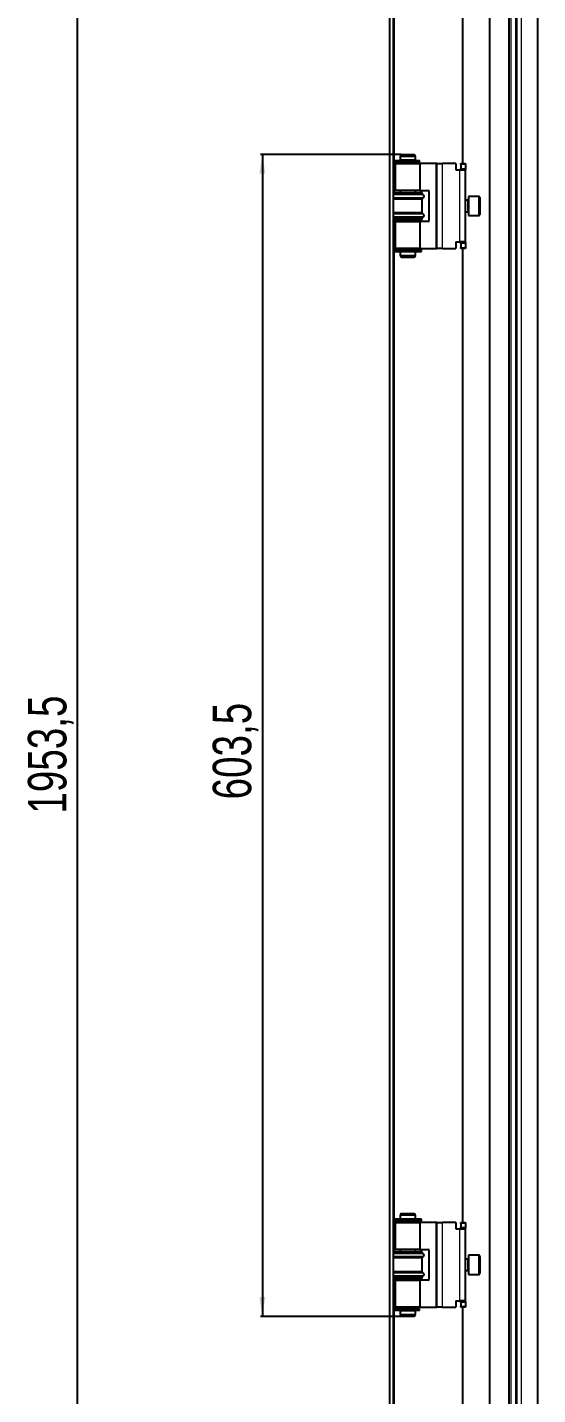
# Model space of a CAD drawing. Header units: millimetres. Extents: x -988 to 2049, y -1707 to 978.
# Drawn here: x 657 to 922, y -698 to 13 of the extents above; entities that cross this region are included whole.
import ezdxf

# ---------------------------------------------------------------- set-up
doc = ezdxf.new("R2010")
doc.units = ezdxf.units.MM
doc.layers.add('FORMAT', color=7, linetype='Continuous')
doc.styles.add('SLDTEXTSTYLE0', font='TXT', dxfattribs={"width": 0.75})
doc.dimstyles.new('SLDDIMSTYLE0', dxfattribs={"dimtxt": 20, "dimasz": 10, "dimexe": 0, "dimexo": 0.0625, "dimgap": 5, "dimtad": 2, "dimdec": 1, "dimrnd": 1e-09, "dimzin": 12, "dimdsep": 46, "dimtxsty": 'SLDTEXTSTYLE0', "dimsah": 1, "dimcen": 0.09, "dimadec": 0, "dimazin": 3, "dimtfac": 1, "dimtofl": 0, "dimtmove": 0, "dimatfit": 3, "dimfxl": 0, "dimfrac": 2, "dimtolj": 1, "dimtzin": 12, "dimarcsym": 0})

# ---------------------------------------------------------------- blocks, each defined once
blk = doc.blocks.new('_D_6')
at = {"layer": 'FORMAT'}
for p, q in [((851.21, 621.59), (682.14, 621.59)), ((683.14, -1331.91), (683.14, 621.59)), ((851.21, -1331.91), (682.14, -1331.91))]:
    blk.add_line(p, q, dxfattribs=at)
for points in [[(683.14, 621.59), (681.6, 611.59), (684.67, 611.59)], [(683.14, -1331.91), (684.67, -1321.91), (681.6, -1321.91)]]:
    blk.add_solid(points, dxfattribs=at)
at = {"layer": 'FORMAT', "insert": (657.35, -395.8), "char_height": 20, "attachment_point": 1, "rotation": 90, "style": 'SLDTEXTSTYLE0'}
blk.add_mtext('1953,5', dxfattribs=at)
blk = doc.blocks.new('_D_10')
at = {"layer": 'FORMAT'}
for p, q in [((851.21, -53.41), (778.14, -53.41)), ((779.14, -53.41), (779.14, -656.91)), ((851.21, -656.91), (778.14, -656.91))]:
    blk.add_line(p, q, dxfattribs=at)
for points in [[(779.14, -53.41), (777.6, -63.41), (780.67, -63.41)], [(779.14, -656.91), (780.67, -646.91), (777.6, -646.91)]]:
    blk.add_solid(points, dxfattribs=at)
at = {"layer": 'FORMAT', "insert": (753.35, -388.41), "char_height": 20, "attachment_point": 1, "rotation": 90, "style": 'SLDTEXTSTYLE0'}
blk.add_mtext('603,5', dxfattribs=at)

msp = doc.modelspace()

# ---------------------------------------------------------------- linework, layer by layer
at = {"color": 7, "linetype": 'Continuous', "lineweight": 25}
for p, q in [((845.14, 722.34), (845.14, -1432.66)), ((847.14, 722.34), (847.14, -1432.66)), ((897.14, 689.34), (897.14, -1399.66)), ((907.14, 659.84), (907.14, -1370.16)), ((922.14, 644.84), (922.14, -1355.16)), ((883.14, 572.84), (883.14, -58.16)), ((847.49, -56.46), (847.49, -57.36)), ((847.49, -56.46), (860.38, -56.46)), ((851.22, -53.41), (850.64, -54.41)), ((850.64, -54.41), (850.64, -56.41)), ((858.64, -54.41), (850.64, -54.41)), ((855.4, -56.41), (850.64, -56.41)), ((851.14, -56.41), (851.14, -56.46)), ((851.22, -53.41), (858.06, -53.41)), ((858.64, -56.41), (855.4, -56.41)), ((858.64, -54.41), (858.06, -53.41)), ((858.14, -56.46), (858.14, -56.41)), ((858.64, -56.41), (858.64, -54.41)), ((860.38, -56.46), (860.47, -56.46)), ((860.47, -57.36), (860.47, -56.46)), ((860.47, -56.46), (860.68, -56.46)), ((860.68, -57.36), (860.68, -56.46)), ((847.49, -57.36), (860.38, -57.36)), ((848.19, -58.16), (848.19, -72.16)), ((848.19, -58.16), (861.09, -58.16)), ((850.64, -57.41), (850.64, -58.16)), ((855.4, -57.41), (850.64, -57.41)), ((851.14, -57.36), (851.14, -57.41)), ((858.64, -57.41), (855.4, -57.41)), ((858.14, -57.41), (858.14, -57.36)), ((858.64, -58.16), (858.64, -57.41)), ((860.38, -57.36), (860.47, -57.36)), ((860.47, -57.36), (860.68, -57.36)), ((861.09, -72.16), (861.09, -58.16)), ((869.19, -58.16), (861.09, -58.16)), ((869.69, -58.16), (869.19, -58.16)), ((869.69, -58.16), (872.69, -58.16)), ((869.69, -102.16), (869.69, -58.16)), ((879.69, -58.16), (872.69, -58.16)), ((879.69, -58.16), (879.69, -61.46)), ((879.69, -61.46), (881.69, -61.46)), ((881.69, -61.46), (884.69, -61.46)), ((882.19, -58.16), (884.69, -58.16)), ((882.19, -58.66), (882.19, -58.16)), ((882.19, -58.66), (882.19, -60.66)), ((882.19, -61.16), (882.19, -60.66)), ((884.69, -61.16), (882.19, -61.16)), ((882.19, -61.16), (882.19, -61.46)), ((884.69, -58.16), (884.69, -58.66)), ((884.69, -58.66), (884.69, -60.66)), ((884.69, -60.66), (884.69, -61.16)), ((884.69, -61.46), (884.69, -61.16)), ((884.69, -98.86), (884.69, -61.46)), ((847.14, -73.16), (862.14, -73.16)), ((862.14, -73.76), (847.14, -73.76)), ((862.14, -76.56), (847.14, -76.56)), ((861.09, -72.16), (848.19, -72.16)), ((850.64, -72.16), (850.64, -73.16)), ((858.64, -73.16), (858.64, -72.16)), ((861.09, -72.16), (865.19, -72.16)), ((862.14, -73.76), (862.14, -73.16)), ((862.84, -74.45), (862.14, -73.76)), ((862.14, -76.56), (862.84, -75.88)), ((862.14, -83.76), (862.14, -76.56)), ((865.69, -72.66), (865.69, -87.66)), ((885.94, -77.16), (884.69, -77.16)), ((891.59, -75.16), (886.19, -75.16)), ((886.19, -75.16), (886.19, -85.16)), ((892.19, -75.76), (892.19, -84.56)), ((862.14, -83.76), (847.14, -83.76)), ((862.84, -84.45), (862.14, -83.76)), ((884.69, -83.16), (885.94, -83.16)), ((886.19, -85.16), (891.59, -85.16)), ((862.14, -86.56), (847.14, -86.56)), ((847.14, -87.16), (862.14, -87.16)), ((848.19, -88.16), (848.19, -102.16)), ((848.19, -88.16), (861.09, -88.16)), ((850.64, -87.16), (850.64, -88.16)), ((858.64, -88.16), (858.64, -87.16)), ((861.09, -102.16), (861.09, -88.16)), ((865.19, -88.16), (861.09, -88.16)), ((862.14, -86.56), (862.84, -85.87)), ((862.14, -87.16), (862.14, -86.56)), ((879.69, -98.86), (881.69, -98.86)), ((879.69, -98.86), (879.69, -102.16)), ((884.69, -98.86), (881.69, -98.86)), ((882.19, -98.86), (882.19, -99.16)), ((882.19, -99.16), (884.69, -99.16)), ((882.19, -99.66), (882.19, -99.16)), ((884.69, -99.16), (884.69, -98.86)), ((884.69, -99.16), (884.69, -99.66)), ((847.49, -102.96), (847.49, -103.86)), ((847.49, -102.96), (861.79, -102.96)), ((847.49, -103.86), (861.79, -103.86)), ((861.09, -102.16), (848.19, -102.16)), ((850.64, -102.16), (850.64, -102.91)), ((855.4, -102.91), (850.64, -102.91)), ((850.64, -103.91), (850.64, -105.91)), ((855.4, -103.91), (850.64, -103.91)), ((850.64, -105.91), (851.22, -106.91)), ((850.64, -105.91), (855.4, -105.91)), ((851.14, -102.91), (851.14, -102.96)), ((851.14, -103.86), (851.14, -103.91)), ((858.64, -102.91), (855.4, -102.91)), ((858.64, -103.91), (855.4, -103.91)), ((855.4, -105.91), (858.64, -105.91)), ((858.06, -106.91), (858.64, -105.91)), ((858.14, -102.96), (858.14, -102.91)), ((858.14, -103.91), (858.14, -103.86)), ((858.64, -102.91), (858.64, -102.16)), ((858.64, -105.91), (858.64, -103.91)), ((861.09, -102.16), (869.19, -102.16)), ((861.79, -103.86), (861.79, -102.96)), ((869.19, -102.16), (869.69, -102.16)), ((872.69, -102.16), (869.69, -102.16)), ((872.69, -102.16), (879.69, -102.16)), ((882.19, -99.66), (882.19, -101.66)), ((882.19, -102.16), (882.19, -101.66)), ((884.69, -102.16), (882.19, -102.16)), ((883.14, -102.16), (883.14, -608.16)), ((884.69, -99.66), (884.69, -101.66)), ((884.69, -101.66), (884.69, -102.16)), ((855.29, -106.91), (851.22, -106.91)), ((858.06, -106.91), (855.29, -106.91)), ((851.22, -603.41), (850.64, -604.41)), ((851.22, -603.41), (858.06, -603.41)), ((858.64, -604.41), (858.06, -603.41)), ((847.49, -606.46), (847.49, -607.36)), ((861.79, -606.46), (847.49, -606.46)), ((861.79, -607.36), (847.49, -607.36)), ((848.19, -608.16), (848.19, -622.16)), ((848.19, -608.16), (861.09, -608.16)), ((850.64, -604.41), (850.64, -606.41)), ((858.64, -604.41), (850.64, -604.41)), ((850.64, -606.41), (858.64, -606.41)), ((850.64, -607.41), (850.64, -608.16)), ((850.64, -607.41), (858.64, -607.41)), ((851.14, -606.41), (851.14, -606.46)), ((851.14, -607.36), (851.14, -607.41)), ((858.14, -606.46), (858.14, -606.41)), ((858.14, -607.41), (858.14, -607.36)), ((858.64, -606.41), (858.64, -604.41)), ((858.64, -608.16), (858.64, -607.41)), ((861.09, -622.16), (861.09, -608.16)), ((869.19, -608.16), (861.09, -608.16)), ((861.79, -607.36), (861.79, -606.46)), ((869.69, -608.16), (869.19, -608.16)), ((869.69, -652.16), (869.69, -608.16)), ((869.69, -608.16), (872.69, -608.16)), ((879.69, -608.16), (872.69, -608.16)), ((879.69, -608.16), (879.69, -611.46)), ((882.19, -608.16), (884.69, -608.16)), ((882.19, -608.66), (882.19, -608.16)), ((882.19, -608.66), (882.19, -610.66)), ((882.19, -611.16), (882.19, -610.66)), ((884.69, -608.16), (884.69, -608.66)), ((884.69, -608.66), (884.69, -610.66)), ((884.69, -610.66), (884.69, -611.16)), ((879.69, -611.46), (881.69, -611.46)), ((881.69, -611.46), (884.69, -611.46)), ((884.69, -611.16), (882.19, -611.16)), ((882.19, -611.16), (882.19, -611.46)), ((884.69, -611.46), (884.69, -611.16)), ((884.69, -648.86), (884.69, -611.46)), ((847.14, -623.16), (862.14, -623.16)), ((862.14, -623.76), (847.14, -623.76)), ((861.09, -622.16), (848.19, -622.16)), ((850.64, -622.16), (850.64, -623.16)), ((858.64, -623.16), (858.64, -622.16)), ((861.09, -622.16), (865.19, -622.16)), ((862.14, -623.76), (862.14, -623.16)), ((862.84, -624.45), (862.14, -623.76)), ((865.69, -622.66), (865.69, -637.66)), ((862.14, -626.56), (847.14, -626.56)), ((862.14, -626.56), (862.84, -625.88)), ((862.14, -633.76), (862.14, -626.56)), ((885.94, -627.16), (884.69, -627.16)), ((891.59, -625.16), (886.19, -625.16)), ((886.19, -625.16), (886.19, -634.48)), ((892.19, -625.76), (892.19, -633.96)), ((862.14, -633.76), (847.14, -633.76)), ((862.14, -636.56), (847.14, -636.56)), ((847.14, -637.16), (862.14, -637.16)), ((848.19, -638.16), (848.19, -652.16)), ((848.19, -638.16), (861.09, -638.16)), ((850.64, -637.16), (850.64, -638.16)), ((858.64, -638.16), (858.64, -637.16)), ((861.09, -652.16), (861.09, -638.16)), ((865.19, -638.16), (861.09, -638.16)), ((862.84, -634.45), (862.14, -633.76)), ((862.14, -636.56), (862.84, -635.87)), ((862.14, -637.16), (862.14, -636.56)), ((884.69, -633.16), (885.94, -633.16)), ((886.19, -634.48), (886.19, -635.16)), ((886.19, -635.16), (891.59, -635.16)), ((892.19, -633.96), (892.19, -634.56)), ((847.49, -652.96), (847.49, -653.86)), ((860.38, -652.96), (847.49, -652.96)), ((861.09, -652.16), (848.19, -652.16)), ((850.64, -652.16), (850.64, -652.91)), ((850.64, -652.91), (858.64, -652.91)), ((851.14, -652.91), (851.14, -652.96)), ((858.14, -652.96), (858.14, -652.91)), ((858.64, -652.91), (858.64, -652.16)), ((860.47, -652.96), (860.38, -652.96)), ((860.47, -653.86), (860.47, -652.96)), ((860.68, -652.96), (860.47, -652.96)), ((860.68, -653.86), (860.68, -652.96)), ((861.09, -652.16), (869.19, -652.16)), ((869.19, -652.16), (869.69, -652.16)), ((872.69, -652.16), (869.69, -652.16)), ((872.69, -652.16), (879.69, -652.16)), ((879.69, -648.86), (881.69, -648.86)), ((879.69, -648.86), (879.69, -652.16)), ((884.69, -648.86), (881.69, -648.86)), ((882.19, -648.86), (882.19, -649.16)), ((882.19, -649.16), (884.69, -649.16)), ((882.19, -649.66), (882.19, -649.16)), ((882.19, -649.66), (882.19, -651.66)), ((882.19, -652.16), (882.19, -651.66)), ((884.69, -652.16), (882.19, -652.16)), ((883.14, -652.16), (883.14, -1283.16)), ((884.69, -649.16), (884.69, -648.86)), ((884.69, -649.16), (884.69, -649.66)), ((884.69, -649.66), (884.69, -651.66)), ((884.69, -651.66), (884.69, -652.16)), ((860.38, -653.86), (847.49, -653.86)), ((850.64, -653.91), (850.64, -655.91)), ((850.64, -653.91), (858.64, -653.91)), ((850.64, -655.91), (851.22, -656.91)), ((850.64, -655.91), (855.4, -655.91)), ((851.14, -653.86), (851.14, -653.91)), ((855.29, -656.91), (851.22, -656.91)), ((858.06, -656.91), (855.29, -656.91)), ((855.4, -655.91), (858.64, -655.91)), ((858.06, -656.91), (858.64, -655.91)), ((858.14, -653.91), (858.14, -653.86)), ((858.64, -655.91), (858.64, -653.91)), ((860.47, -653.86), (860.38, -653.86)), ((860.68, -653.86), (860.47, -653.86))]:
    msp.add_line(p, q, dxfattribs=at)
at = {"color": 8, "linetype": 'Continuous', "lineweight": 18}
for p, q in [((908.14, 658.84), (908.14, -1369.16)), ((908.24, 658.74), (908.24, -1369.06)), ((910.55, 656.43), (910.55, -1366.75)), ((911.24, 655.74), (911.24, -1366.06)), ((913.55, 653.43), (913.55, -1363.75)), ((847.74, -56.46), (847.74, 571.14)), ((860.38, -56.46), (860.38, -57.36)), ((847.74, -73.16), (847.74, -57.36)), ((869.19, -58.16), (869.19, -102.16)), ((872.69, -102.16), (872.69, -58.16)), ((881.69, -98.86), (881.69, -61.46)), ((884.69, -58.66), (882.19, -58.66)), ((882.19, -60.66), (884.69, -60.66)), ((862.84, -74.45), (847.14, -74.45)), ((862.84, -75.88), (847.14, -75.88)), ((885.94, -77.57), (885.94, -77.16)), ((885.94, -83.16), (885.94, -77.57)), ((891.59, -85.16), (891.59, -75.16)), ((862.84, -84.45), (847.14, -84.45)), ((862.84, -85.87), (847.14, -85.87)), ((847.74, -102.96), (847.74, -87.16)), ((847.74, -606.46), (847.74, -103.86)), ((884.69, -99.66), (882.19, -99.66)), ((882.19, -101.66), (884.69, -101.66)), ((847.74, -623.16), (847.74, -607.36)), ((869.19, -608.16), (869.19, -652.16)), ((872.69, -652.16), (872.69, -608.16)), ((884.69, -608.66), (882.19, -608.66)), ((882.19, -610.66), (884.69, -610.66)), ((881.69, -648.86), (881.69, -611.46)), ((862.84, -624.45), (847.14, -624.45)), ((862.84, -625.88), (847.14, -625.88)), ((885.94, -633.16), (885.94, -627.16)), ((891.59, -634.48), (891.59, -625.16)), ((862.84, -634.45), (847.14, -634.45)), ((862.84, -635.87), (847.14, -635.87)), ((847.74, -652.96), (847.74, -637.16)), ((891.59, -635.16), (891.59, -634.48)), ((860.38, -653.86), (860.38, -652.96)), ((884.69, -649.66), (882.19, -649.66)), ((882.19, -651.66), (884.69, -651.66)), ((847.74, -1281.46), (847.74, -653.86))]:
    msp.add_line(p, q, dxfattribs=at)
at = {"color": 7, "linetype": 'Continuous', "lineweight": 25}
for centre, radius, start, end in [((862.14, -75.16), 1, 314.427, 45.573), ((865.19, -72.66), 0.5, 0, 90), ((885.94, -76.91), 0.25, 270, 0), ((891.59, -75.76), 0.6, 360, 90), ((862.14, -85.16), 1, 314.427, 45.573), ((885.94, -83.41), 0.25, 360, 90), ((891.59, -84.56), 0.6, 270, 0), ((865.19, -87.66), 0.5, 270, 0), ((862.14, -625.16), 1, 314.427, 45.573), ((865.19, -622.66), 0.5, 0, 90), ((885.94, -626.91), 0.25, 270, 0), ((891.59, -625.76), 0.6, 360, 90), ((862.14, -635.16), 1, 314.427, 45.573), ((865.19, -637.66), 0.5, 270, 0), ((885.94, -633.41), 0.25, 360, 90), ((891.59, -634.56), 0.6, 270, 0)]:
    msp.add_arc(centre, radius, start, end, dxfattribs=at)

# ---------------------------------------------------------------- dimensions: what is measured, and where the dimension line sits
at = {"layer": 'FORMAT'}
for base, p1, p2, picture, middle in [((683.14, 621.59), (851.22, -1331.91), (851.22, 621.59), '_D_6', (683.14, -355.16)), ((779.14, -656.91), (851.22, -53.41), (851.22, -656.91), '_D_10', (779.14, -355.16))]:
    dim = msp.add_linear_dim(base=base, p1=p1, p2=p2, angle=90, dimstyle='SLDDIMSTYLE0', dxfattribs=at)
    dim.commit()
    dim.dimension.update_dxf_attribs({"geometry": picture, "text_midpoint": middle, "dimtype": 160})

doc.saveas('drawing.dxf')
